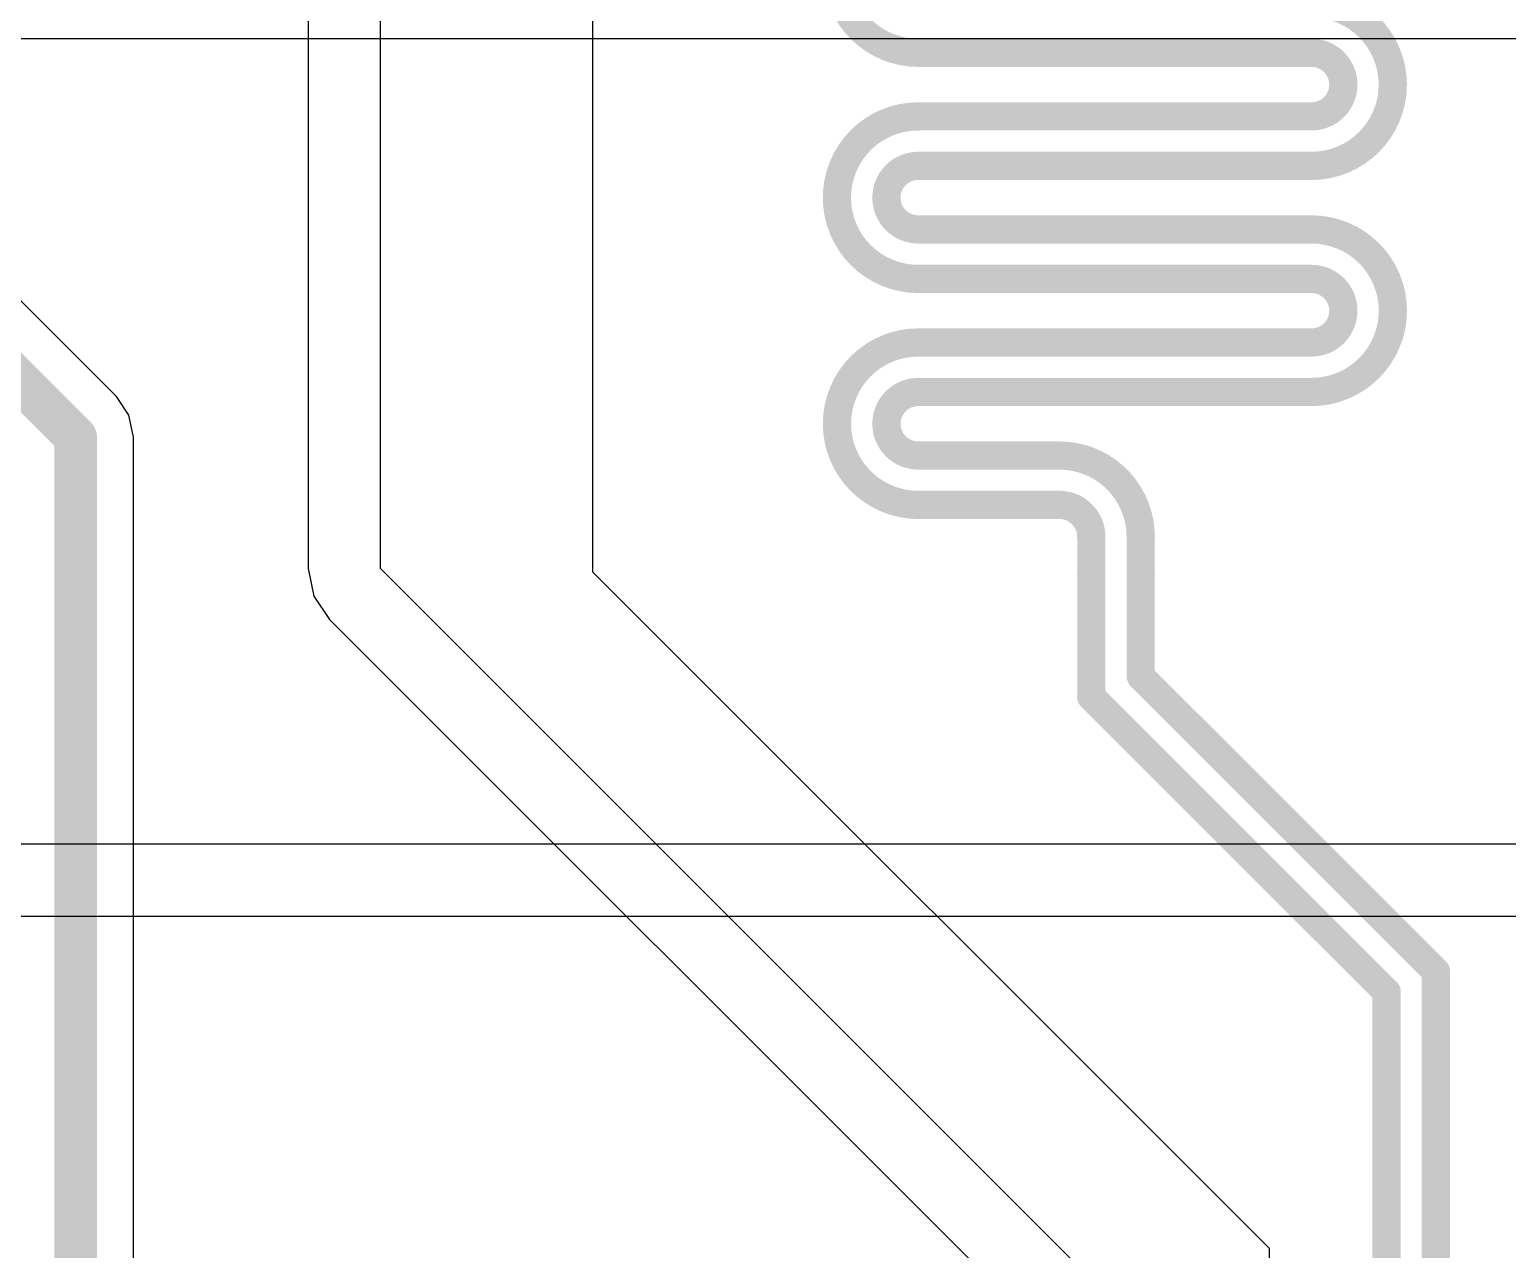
# Model space of a CAD drawing. Header units: inches. Extents: x 0 to 5401, y 0 to 5414.
# Drawn here: x 99.97 to 110.59, y 71.4 to 80.17 of the extents above; entities that cross this region are included whole.
import ezdxf

# ---------------------------------------------------------------- set-up
doc = ezdxf.new("R2010")
doc.units = ezdxf.units.IN
for name, color, linetype in [('Bottom Layer', 5, 'Continuous'), ('Layer 2', 76, 'Continuous'), ('Top Layer', 1, 'Continuous')]:
    doc.layers.add(name, color=color, linetype=linetype)

msp = doc.modelspace()

# ---------------------------------------------------------------- linework, layer by layer
at = {"layer": 'Bottom Layer'}
for p, q in [((86.415, 80.108), (127.664, 80.108)), ((100.592, 77.533), (98.578, 79.547)), ((100.682, 77.399), (100.592, 77.533)), ((100.714, 77.24), (100.682, 77.399)), ((100.714, 24.122), (100.714, 77.24))]:
    msp.add_line(p, q, dxfattribs=at)
for points in [[(98.285, 79.254, 0.305, 0.305, 0), (100.299, 77.24, 0.305, 0.305, 0)], [(100.299, 23.951, 0.305, 0.305, 0), (100.299, 77.24, 0.305, 0.305, 0)]]:
    msp.add_lwpolyline(points, format="xyseb", dxfattribs=at)
msp.add_lwpolyline([(100.223, 77.24, 0.152, 0.152, 1), (100.376, 77.24, 0.152, 0.152, 1)], format="xyseb", close=True, dxfattribs=at)
msp.add_lwpolyline([(100.223, 77.24, 0.152, 0.152, 1), (100.376, 77.24, 0.152, 0.152, 1)], format="xyseb", close=True, dxfattribs=at)
at = {"layer": 'Layer 2'}
for p, q in [((112.524, 74.314), (70.199, 74.314)), ((94.607, 73.796), (112.524, 73.796))]:
    msp.add_line(p, q, dxfattribs=at)
at = {"layer": 'Top Layer'}
for p, q in [((102.489, 76.295), (102.489, 90.722)), ((101.971, 90.654), (101.971, 76.295)), ((104.013, 86.887), (104.013, 76.272)), ((101.971, 76.295), (101.971, 76.295)), ((101.971, 76.295), (102.01, 76.097)), ((108.119, 70.665), (102.489, 76.295)), ((104.013, 76.272), (108.878, 71.407)), ((102.01, 76.097), (102.123, 75.929)), ((102.123, 75.929), (106.815, 71.237)), ((108.878, 71.407), (108.878, 68.536))]:
    msp.add_line(p, q, dxfattribs=at)
for points in [[(106.355, 80.004, 0.203, 0.203, -1), (106.355, 81.172, 0.203, 0.203, 0)], [(109.182, 80.359, 0.203, 0.203, -1), (109.182, 79.191, 0.203, 0.203, 0)], [(106.355, 80.004, 0.203, 0.203, 0), (109.182, 80.004, 0.203, 0.203, 0)], [(109.182, 80.004, 0.203, 0.203, -1), (109.182, 79.547, 0.203, 0.203, 0)], [(106.355, 78.378, 0.203, 0.203, -1), (106.355, 79.547, 0.203, 0.203, 0)], [(106.355, 79.547, 0.203, 0.203, 0), (109.182, 79.547, 0.203, 0.203, 0)], [(106.355, 78.734, 0.203, 0.203, -1), (106.355, 79.191, 0.203, 0.203, 0)], [(106.355, 79.191, 0.203, 0.203, 0), (109.182, 79.191, 0.203, 0.203, 0)], [(106.355, 78.734, 0.203, 0.203, 0), (109.182, 78.734, 0.203, 0.203, 0)], [(109.182, 78.734, 0.203, 0.203, -1), (109.182, 77.565, 0.203, 0.203, 0)], [(106.355, 78.378, 0.203, 0.203, 0), (109.182, 78.378, 0.203, 0.203, 0)], [(109.182, 78.378, 0.203, 0.203, -1), (109.182, 77.921, 0.203, 0.203, 0)], [(106.355, 76.753, 0.203, 0.203, -1), (106.355, 77.921, 0.203, 0.203, 0)], [(106.355, 77.921, 0.203, 0.203, 0), (109.182, 77.921, 0.203, 0.203, 0)], [(106.355, 77.108, 0.203, 0.203, -1), (106.355, 77.565, 0.203, 0.203, 0)], [(106.355, 77.565, 0.203, 0.203, 0), (109.182, 77.565, 0.203, 0.203, 0)], [(106.355, 77.108, 0.203, 0.203, 0), (107.37, 77.108, 0.203, 0.203, 0)], [(107.37, 77.108, 0.203, 0.203, -0.414214), (107.954, 76.524, 0.203, 0.203, 0)], [(106.355, 76.753, 0.203, 0.203, 0), (107.37, 76.753, 0.203, 0.203, 0)], [(107.37, 76.753, 0.203, 0.203, -0.414214), (107.599, 76.524, 0.203, 0.203, 0)], [(107.599, 76.245, 0.203, 0.203, 0), (107.599, 76.524, 0.203, 0.203, 0)], [(107.954, 76.245, 0.203, 0.203, 0), (107.954, 76.524, 0.203, 0.203, 0)], [(107.599, 75.373, 0.203, 0.203, 0), (107.599, 76.245, 0.203, 0.203, 0)], [(107.954, 75.52, 0.203, 0.203, 0), (107.954, 76.245, 0.203, 0.203, 0)], [(107.954, 75.52, 0.203, 0.203, 0), (110.076, 73.398, 0.203, 0.203, 0)], [(107.599, 75.373, 0.203, 0.203, 0), (109.721, 73.251, 0.203, 0.203, 0)], [(110.076, 68.217, 0.203, 0.203, 0), (110.076, 73.398, 0.203, 0.203, 0)], [(109.721, 68.07, 0.203, 0.203, 0), (109.721, 73.251, 0.203, 0.203, 0)]]:
    msp.add_lwpolyline(points, format="xyseb", dxfattribs=at)
for points in [[(106.304, 80.004, 0.102, 0.102, 1), (106.406, 80.004, 0.102, 0.102, 1)], [(106.304, 80.004, 0.102, 0.102, 1), (106.406, 80.004, 0.102, 0.102, 1)], [(109.131, 80.004, 0.102, 0.102, 1), (109.232, 80.004, 0.102, 0.102, 1)], [(109.131, 80.004, 0.102, 0.102, 1), (109.232, 80.004, 0.102, 0.102, 1)], [(106.304, 79.547, 0.102, 0.102, 1), (106.406, 79.547, 0.102, 0.102, 1)], [(106.304, 79.547, 0.102, 0.102, 1), (106.406, 79.547, 0.102, 0.102, 1)], [(109.131, 79.547, 0.102, 0.102, 1), (109.232, 79.547, 0.102, 0.102, 1)], [(109.131, 79.547, 0.102, 0.102, 1), (109.232, 79.547, 0.102, 0.102, 1)], [(106.304, 79.191, 0.102, 0.102, 1), (106.406, 79.191, 0.102, 0.102, 1)], [(106.304, 79.191, 0.102, 0.102, 1), (106.406, 79.191, 0.102, 0.102, 1)], [(109.131, 79.191, 0.102, 0.102, 1), (109.232, 79.191, 0.102, 0.102, 1)], [(109.131, 79.191, 0.102, 0.102, 1), (109.232, 79.191, 0.102, 0.102, 1)], [(106.304, 78.734, 0.102, 0.102, 1), (106.406, 78.734, 0.102, 0.102, 1)], [(106.304, 78.734, 0.102, 0.102, 1), (106.406, 78.734, 0.102, 0.102, 1)], [(109.131, 78.734, 0.102, 0.102, 1), (109.232, 78.734, 0.102, 0.102, 1)], [(109.131, 78.734, 0.102, 0.102, 1), (109.232, 78.734, 0.102, 0.102, 1)], [(106.304, 78.378, 0.102, 0.102, 1), (106.406, 78.378, 0.102, 0.102, 1)], [(106.304, 78.378, 0.102, 0.102, 1), (106.406, 78.378, 0.102, 0.102, 1)], [(109.131, 78.378, 0.102, 0.102, 1), (109.232, 78.378, 0.102, 0.102, 1)], [(109.131, 78.378, 0.102, 0.102, 1), (109.232, 78.378, 0.102, 0.102, 1)], [(106.304, 77.921, 0.102, 0.102, 1), (106.406, 77.921, 0.102, 0.102, 1)], [(106.304, 77.921, 0.102, 0.102, 1), (106.406, 77.921, 0.102, 0.102, 1)], [(109.131, 77.921, 0.102, 0.102, 1), (109.232, 77.921, 0.102, 0.102, 1)], [(109.131, 77.921, 0.102, 0.102, 1), (109.232, 77.921, 0.102, 0.102, 1)], [(106.304, 77.565, 0.102, 0.102, 1), (106.406, 77.565, 0.102, 0.102, 1)], [(106.304, 77.565, 0.102, 0.102, 1), (106.406, 77.565, 0.102, 0.102, 1)], [(109.131, 77.565, 0.102, 0.102, 1), (109.232, 77.565, 0.102, 0.102, 1)], [(109.131, 77.565, 0.102, 0.102, 1), (109.232, 77.565, 0.102, 0.102, 1)], [(106.304, 77.108, 0.102, 0.102, 1), (106.406, 77.108, 0.102, 0.102, 1)], [(106.304, 77.108, 0.102, 0.102, 1), (106.406, 77.108, 0.102, 0.102, 1)], [(107.319, 77.108, 0.102, 0.102, 1), (107.421, 77.108, 0.102, 0.102, 1)], [(107.319, 77.108, 0.102, 0.102, 1), (107.421, 77.108, 0.102, 0.102, 1)], [(106.304, 76.753, 0.102, 0.102, 1), (106.406, 76.753, 0.102, 0.102, 1)], [(106.304, 76.753, 0.102, 0.102, 1), (106.406, 76.753, 0.102, 0.102, 1)], [(107.319, 76.753, 0.102, 0.102, 1), (107.421, 76.753, 0.102, 0.102, 1)], [(107.319, 76.753, 0.102, 0.102, 1), (107.421, 76.753, 0.102, 0.102, 1)], [(107.548, 76.524, 0.102, 0.102, 1), (107.65, 76.524, 0.102, 0.102, 1)], [(107.548, 76.524, 0.102, 0.102, 1), (107.65, 76.524, 0.102, 0.102, 1)], [(107.904, 76.524, 0.102, 0.102, 1), (108.005, 76.524, 0.102, 0.102, 1)], [(107.904, 76.524, 0.102, 0.102, 1), (108.005, 76.524, 0.102, 0.102, 1)], [(107.548, 76.245, 0.102, 0.102, 1), (107.65, 76.245, 0.102, 0.102, 1)], [(107.548, 76.245, 0.102, 0.102, 1), (107.65, 76.245, 0.102, 0.102, 1)], [(107.904, 76.245, 0.102, 0.102, 1), (108.005, 76.245, 0.102, 0.102, 1)], [(107.904, 76.245, 0.102, 0.102, 1), (108.005, 76.245, 0.102, 0.102, 1)], [(107.904, 75.52, 0.102, 0.102, 1), (108.005, 75.52, 0.102, 0.102, 1)], [(107.904, 75.52, 0.102, 0.102, 1), (108.005, 75.52, 0.102, 0.102, 1)], [(107.548, 75.373, 0.102, 0.102, 1), (107.65, 75.373, 0.102, 0.102, 1)], [(107.548, 75.373, 0.102, 0.102, 1), (107.65, 75.373, 0.102, 0.102, 1)], [(110.026, 73.398, 0.102, 0.102, 1), (110.127, 73.398, 0.102, 0.102, 1)], [(110.026, 73.398, 0.102, 0.102, 1), (110.127, 73.398, 0.102, 0.102, 1)], [(109.67, 73.251, 0.102, 0.102, 1), (109.772, 73.251, 0.102, 0.102, 1)], [(109.67, 73.251, 0.102, 0.102, 1), (109.772, 73.251, 0.102, 0.102, 1)]]:
    msp.add_lwpolyline(points, format="xyseb", close=True, dxfattribs=at)

doc.saveas('drawing.dxf')
